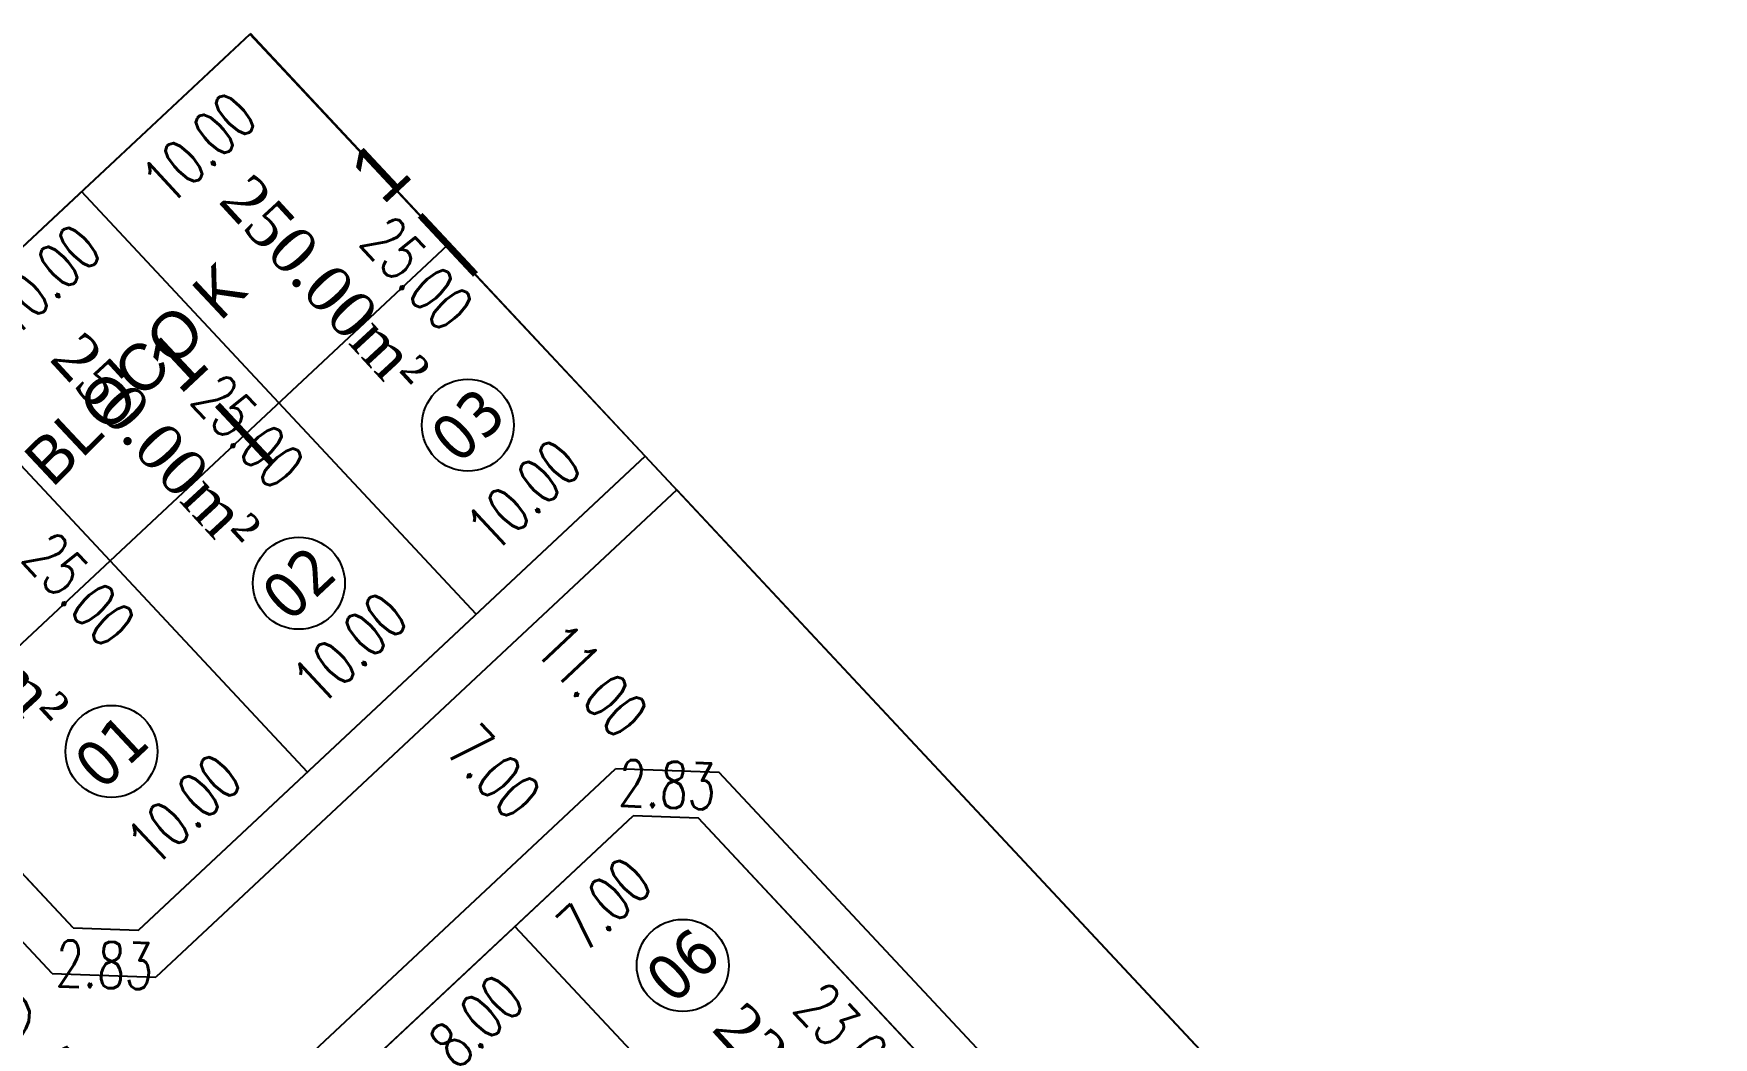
# Model space of a CAD drawing. Header units: metres. Extents: x 436314 to 439216, y 9612307 to 9615043.
# Drawn here: x 437514.5 to 437587.1, y 9614967.1 to 9615010.5 of the extents above; entities that cross this region are included whole.
import ezdxf
from ezdxf.enums import TextEntityAlignment as Align

# ---------------------------------------------------------------- set-up
doc = ezdxf.new("R2010")
doc.units = ezdxf.units.M
doc.header["$PDMODE"] = 35
doc.header["$PDSIZE"] = 0.1
doc.linetypes.add('ACAD_ISO02W100', pattern=[15, 12, -3])
for name, color, linetype in [('ADUTORA', 90, 'Continuous'), ('Auxiliar', 7, 'Continuous'), ('COTAS', 10, 'Continuous'), ('Eixo Acesso', 2, 'ACAD_ISO02W100'), ('Estacas', 7, 'Continuous'), ('Layer3', 1, 'Continuous'), ('M_FIO', 32, 'Continuous'), ('ÁREA', 7, 'Continuous')]:
    doc.layers.add(name, color=color, linetype=linetype)
doc.layers.get('0').off()
doc.styles.add('ARIAL', font='arial.ttf')
doc.styles.add('COTAS', font='romans.shx', dxfattribs={"width": 0.7})
doc.styles.add('symplex', font='simplex.shx', dxfattribs={"bigfont": 'bigfont.shx'})
doc.styles.add('tahoma', font='tahoma.ttf')
doc.styles.add('ÁREA', font='times.ttf', dxfattribs={"height": 2})
doc.dimstyles.new('C-75', dxfattribs={"dimtxt": 2, "dimasz": 0.2, "dimexe": 0, "dimexo": 0, "dimgap": 1, "dimtad": 0, "dimzin": 4, "dimdsep": 46, "dimtxsty": 'COTAS', "dimblk1": 'BOL-COT', "dimblk2": 'BOL-COT', "dimsah": 1, "dimcen": 0.1, "dimse1": 1, "dimse2": 1, "dimsd1": 1, "dimsd2": 1, "dimclrd": 8, "dimclre": 256, "dimclrt": 256, "dimaunit": 1, "dimadec": 3, "dimazin": 0, "dimtfac": 0.5, "dimtix": 1, "dimtmove": 0, "dimatfit": 3, "dimldrblk": 'BOL-COT', "dimfxl": 1, "dimtolj": 1, "dimtzin": 0, "dimarcsym": 0})

# ---------------------------------------------------------------- blocks, each defined once
blk = doc.blocks.new('Est')
at = {"const_width": 0.2}
blk.add_lwpolyline([(0, -1.19999999925494), (0, 1.200000001117586)], dxfattribs=at)
blk = doc.blocks.new('*D28')
at = {"layer": 'Defpoints', "color": 0, "transparency": 16777216}
for p in [(2853.271410377836, 1186.557853406626), (2863.27141037254, 1186.558209216553), (2853.271484806328, 1184.466048591169)]:
    blk.add_point(p, dxfattribs=at)
at = {"layer": 'Layer3', "transparency": 16777216, "insert": (2858.27148480368, 1184.466226496133), "char_height": 2, "attachment_point": 5, "rotation": 0.0020386407127337383, "style": 'COTAS'}
blk.add_mtext('\\A1;10.00', dxfattribs=at)
blk = doc.blocks.new('BOL-COT')
at = {"layer": 'COTAS'}
for p, q in [((-1.999999999999943, 8.53e-14), (2, 8.53e-14)), ((0, -2.999999999999971), (0, 3.000000000000028))]:
    blk.add_line(p, q, dxfattribs=at)
blk.add_circle((0, 0), 0.4, dxfattribs=at)
blk = doc.blocks.new('*D29')
at = {"layer": 'Defpoints', "color": 0, "transparency": 16777216}
for p in [(2844.461326863466, 1186.678368389937), (2854.461326856714, 1186.678723866451), (2844.46139065993, 1184.883693861175)]:
    blk.add_point(p, dxfattribs=at)
at = {"layer": 'Layer3', "transparency": 16777216, "insert": (2849.461390656554, 1184.883871599431), "char_height": 2, "attachment_point": 5, "rotation": 0.0020367303944953327, "style": 'COTAS'}
blk.add_mtext('\\A1;10.00', dxfattribs=at)
blk = doc.blocks.new('*D31')
at = {"layer": 'Defpoints', "color": 0, "transparency": 16777216}
for p in [(2853.272579268518, 1166.010153085324), (2863.272579262756, 1166.010508891526), (2853.27265369623, 1163.918348271731)]:
    blk.add_point(p, dxfattribs=at)
at = {"layer": 'Layer3', "transparency": 16777216, "insert": (2858.272653693349, 1163.918526174832), "char_height": 2, "attachment_point": 5, "rotation": 0.0020386193685146, "style": 'COTAS'}
blk.add_mtext('\\A1;10.00', dxfattribs=at)
blk = doc.blocks.new('*D32')
at = {"layer": 'Defpoints', "color": 0, "transparency": 16777216}
for p in [(2843.272579273291, 1166.009797610673), (2853.272579268518, 1166.010153085324), (2843.272643069422, 1164.21512307446)]:
    blk.add_point(p, dxfattribs=at)
at = {"layer": 'Layer3', "transparency": 16777216, "insert": (2848.272643067035, 1164.215300811786), "char_height": 2, "attachment_point": 5, "rotation": 0.002036719721930262, "style": 'COTAS'}
blk.add_mtext('\\A1;10.00', dxfattribs=at)
blk = doc.blocks.new('*D33')
at = {"layer": 'Defpoints', "color": 0, "transparency": 16777216}
for p in [(2833.269749499212, 1164.022964965883), (2833.269837153226, 1161.557160562235), (2843.269837106311, 1161.557516040611)]:
    blk.add_point(p, dxfattribs=at)
at = {"layer": 'Layer3', "transparency": 16777216, "insert": (2838.269749475754, 1164.023142705071), "char_height": 2, "attachment_point": 5, "rotation": 0.0020367410748469, "style": 'COTAS'}
blk.add_mtext('\\A1;10.00', dxfattribs=at)
blk = doc.blocks.new('*D48')
at = {"layer": 'Defpoints', "color": 0, "transparency": 16777216}
for p in [(2863.271410372249, 1186.558208885002), (2861.46394712102, 1161.558162791999), (2863.272299075756, 1161.558227075595)]:
    blk.add_point(p, dxfattribs=at)
at = {"layer": 'Layer3', "transparency": 16777216, "insert": (2861.463502769266, 1174.058153696703), "char_height": 2, "attachment_point": 5, "rotation": 270.0020367598896, "style": 'COTAS'}
blk.add_mtext('\\A1;25.00', dxfattribs=at)
blk = doc.blocks.new('*D49')
at = {"layer": 'Defpoints', "color": 0, "transparency": 16777216}
for p in [(2853.268948458742, 1186.558838347304), (2851.461485205126, 1161.558792258), (2853.269837162598, 1161.558856541622)]:
    blk.add_point(p, dxfattribs=at)
at = {"layer": 'Layer3', "transparency": 16777216, "insert": (2851.461040853197, 1174.058783160842), "char_height": 2, "attachment_point": 5, "rotation": 270.00203676069026, "style": 'COTAS'}
blk.add_mtext('\\A1;25.00', dxfattribs=at)
blk = doc.blocks.new('*D50')
at = {"layer": 'Defpoints', "color": 0, "transparency": 16777216}
for p in [(2843.268948527136, 1186.559467658732), (2841.461485273578, 1161.55942156939), (2843.269837231515, 1161.559485853049)]:
    blk.add_point(p, dxfattribs=at)
at = {"layer": 'Layer3', "transparency": 16777216, "insert": (2841.461040921388, 1174.059412472232), "char_height": 2, "attachment_point": 5, "rotation": 270.0020367618909, "style": 'COTAS'}
blk.add_mtext('\\A1;25.00', dxfattribs=at)
blk = doc.blocks.new('*D723')
at = {"layer": 'Defpoints', "color": 0, "transparency": 16777216}
for p in [(2845.272690159525, 1150.557589782732), (2852.272690165695, 1150.557836888689), (2852.272758098323, 1148.633446231815)]:
    blk.add_point(p, dxfattribs=at)
at = {"layer": 'Layer3', "transparency": 16777216, "insert": (2848.772758095238, 1148.633322678837), "char_height": 2, "attachment_point": 5, "rotation": 0.0020225897653519866, "style": 'COTAS'}
blk.add_mtext('\\A1;7.00', dxfattribs=at)
blk = doc.blocks.new('*D736')
at = {"layer": 'Defpoints', "color": 0, "transparency": 16777216}
for p in [(2837.272690166626, 1150.557267718348), (2845.272690161272, 1150.557551725167), (2845.272755823255, 1148.70796279456)]:
    blk.add_point(p, dxfattribs=at)
at = {"layer": 'Layer3', "transparency": 16777216, "insert": (2841.272755825933, 1148.707820791151), "char_height": 2, "attachment_point": 5, "rotation": 0.002034049011634416, "style": 'COTAS'}
blk.add_mtext('\\A1;8.00', dxfattribs=at)
blk = doc.blocks.new('*D737')
at = {"layer": 'Defpoints', "color": 0, "transparency": 16777216}
for p in [(2845.272690161271, 1150.557551725167), (2843.643103528209, 1125.557530091124), (2845.273578990623, 1125.557588059786)]:
    blk.add_point(p, dxfattribs=at)
at = {"layer": 'Layer3', "transparency": 16777216, "insert": (2843.642659113534, 1138.057511923814), "char_height": 2, "attachment_point": 5, "rotation": 270.0020370497836, "style": 'COTAS'}
blk.add_mtext('\\A1;25.00', dxfattribs=at)
blk = doc.blocks.new('*D738')
at = {"layer": 'Defpoints', "color": 0, "transparency": 16777216}
for p in [(2854.272761271766, 1148.557908017519), (2852.536903860537, 1125.557846293591), (2854.273578996154, 1125.557908038008)]:
    blk.add_point(p, dxfattribs=at)
at = {"layer": 'Layer3', "transparency": 16777216, "insert": (2852.536494998343, 1137.057846283346), "char_height": 2, "attachment_point": 5, "rotation": 270.0020370502701, "style": 'COTAS'}
blk.add_mtext('\\A1;23.00', dxfattribs=at)
blk = doc.blocks.new('*D819')
at = {"layer": 'Defpoints', "color": 0, "transparency": 16777216}
for p in [(2852.289654923103, 1150.574802849773), (2855.258264682241, 1149.526901560807), (2854.272761271766, 1148.55790801752)]:
    blk.add_point(p, dxfattribs=at)
at = {"layer": 'Layer3', "transparency": 16777216, "insert": (2854.26671150791, 1150.535348976933), "char_height": 2, "attachment_point": 5, "rotation": 314.5160272773045, "style": 'COTAS'}
blk.add_mtext('\\A1;2.83', dxfattribs=at)
blk = doc.blocks.new('*D839')
at = {"layer": 'Defpoints', "color": 0, "transparency": 16777216}
for p in [(2831.269962989575, 1163.557286465872), (2833.269837153226, 1161.557160562235), (2832.176592966531, 1160.464053973514)]:
    blk.add_point(p, dxfattribs=at)
at = {"layer": 'Layer3', "transparency": 16777216, "insert": (2831.176655884704, 1161.464116925333), "char_height": 2, "attachment_point": 5, "rotation": 314.9963940904055, "style": 'COTAS'}
blk.add_mtext('\\A1;2.83', dxfattribs=at)
blk = doc.blocks.new('*D859')
at = {"layer": 'Defpoints', "color": 0, "transparency": 16777216}
for p in [(2831.271410465264, 1186.558253106061), (2831.269962989574, 1163.557286465871), (2832.838515833742, 1163.557187755146)]:
    blk.add_point(p, dxfattribs=at)
at = {"layer": 'Layer3', "transparency": 16777216, "insert": (2832.839239571587, 1175.05767107524), "char_height": 2, "attachment_point": 5, "rotation": 89.99639431467517, "style": 'COTAS'}
blk.add_mtext('\\A1;23.00', dxfattribs=at)
blk = doc.blocks.new('*D893')
at = {"layer": 'Defpoints', "color": 0, "transparency": 16777216}
for p in [(2852.272299118539, 1161.557836054224), (2854.973258481503, 1161.557932066479), (2852.272690140609, 1150.557836911041)]:
    blk.add_point(p, dxfattribs=at)
at = {"layer": 'Layer3', "transparency": 16777216, "insert": (2854.973453992537, 1156.057932494888), "char_height": 2, "attachment_point": 5, "rotation": 270.00203671963703, "style": 'COTAS'}
blk.add_mtext('\\A1;11.00', dxfattribs=at)
blk = doc.blocks.new('*D894')
at = {"layer": 'Defpoints', "color": 0, "transparency": 16777216}
for p in [(2849.187275002444, 1159.557727892283), (2849.187275002735, 1159.557727892283), (2849.187523834199, 1152.557727227319)]:
    blk.add_point(p, dxfattribs=at)
at = {"layer": 'Layer3', "transparency": 16777216, "insert": (2849.187399418612, 1156.0577275598), "char_height": 2, "attachment_point": 5, "rotation": 270.0020367154301, "style": 'COTAS'}
blk.add_mtext('\\A1;7.00', dxfattribs=at)
blk = doc.blocks.new('atutu')
at = {"layer": 'Layer3', "color": 0}
blk.add_line((2854.272761268798, 1148.557907995167), (2852.27269016488, 1150.557836888689), dxfattribs=at)
for points in [[(2829.271410125623, 1186.552887119684), (2863.271410113399, 1186.554095730516), (2863.271365478309, 928.7582078374508), (2435.280574230909, 928.7586033831868)], [(2831.269962989575, 1163.557286465871), (2831.271410391806, 1186.557071507308)], [(2843.269837106311, 1161.55751596238), (2843.271410383774, 1186.5574979357)], [(2853.269837101363, 1161.557871437031), (2853.271410377836, 1186.557853406626)], [(2863.269837094669, 1161.558226909819), (2863.271410372249, 1186.558208885002)], [(2831.269962989575, 1163.557286465871), (2831.269962989575, 1163.557286465871), (2833.269837113295, 1161.557160606939)], [(2831.269837114285, 1161.557089537713), (2831.269837126392, 1161.557286465871)], [(2863.272299075756, 1161.558227075595), (2833.269837153226, 1161.557160564098)], [(2863.280575853214, 928.758207835588), (2863.272299075756, 1161.558227075595)], [(2806.272690184322, 1150.556201463896), (2852.272690140608, 1150.55783691104)], [(2845.272690159933, 1150.557590579945), (2845.273578991438, 1125.557590604159)], [(2854.277845375147, 1005.557908125553), (2854.272761272581, 1148.557907993305)]]:
    blk.add_lwpolyline(points, dxfattribs=at)
at = {"layer": 'Layer3', "color": 1}
blk.add_circle((2837.696236837272, 1167.996092411089), 1.990958139869911, dxfattribs=at)
at = {"layer": 'Layer3', "color": 0}
for centre in [(2848.579958593846, 1167.772825206029), (2858.582420436689, 1167.774165636259), (2849.425060515141, 1144.369338911358)]:
    blk.add_circle(centre, 1.990958139869911, dxfattribs=at)
at = {"layer": 'M_FIO'}
for p, q in [((2829.269910861704, 1162.728985203761), (2832.441364238819, 1159.557132618833)), ((2829.26991086281, 1162.728985203761), (2832.441364239925, 1159.557132618833)), ((2856.272731814033, 1149.386406226414), (2853.101046184684, 1152.557866340834)), ((2856.272731815139, 1149.386406226414), (2853.10104618579, 1152.557866340834))]:
    blk.add_line(p, q, dxfattribs=at)
for points in [[(2829.269910861704, 1162.728985203761), (2829.271410395532, 1186.55717563476)], [(2829.26991086281, 1162.728985203761), (2829.271410396638, 1186.55717563476)], [(2863.272370180954, 1159.558228580612), (2832.441364237888, 1159.557132618833)], [(2863.272370182059, 1159.558228580612), (2832.441364238994, 1159.557132618833)], [(2863.271405439324, 1159.558228547084), (2863.271405439324, 1159.558228547084), (2863.271365478309, 928.7582078374508), (2856.28057584815, 928.7582142989668)], [(2805.444191953715, 1152.556172008026), (2853.101046161692, 1152.557866365048)], [(2805.444191954821, 1152.556172008026), (2853.101046162798, 1152.557866365048)], [(2856.277874826536, 1004.729552109125), (2856.272731816595, 1149.386406222689)], [(2856.277874827642, 1004.729552109125), (2856.2727318177, 1149.386406222689)]]:
    blk.add_lwpolyline(points, dxfattribs=at)
at = {"layer": 'ADUTORA', "color": 7, "style": 'symplex'}
blk.add_text('RUA.PROJETADA L', height=3.284297485517897, rotation=270.0256716937466, dxfattribs=at).set_placement((2825.946646369144, 1173.465395015064), align=Align.MIDDLE_CENTER)
at = {"layer": 'Layer3', "color": 0, "extrusion": (-0.0006588081243978, -0.0262267346955952, 0.9996558029437244), "style": 'ÁREA'}
blk.add_text('298.00m²', height=1.999999999999999, rotation=270.9999999799873, dxfattribs=at).set_placement((2805.370211995269, 1252.531843176248, -37.38530775294087))
at = {"layer": 'Layer3', "color": 5, "char_height": 1.999999999999999, "attachment_point": 5, "rotation": 0.0020370548664193034, "style": 'tahoma'}
for s, insert in [('\\A1;01', (2837.696236837214, 1167.996092409226)), ('\\A1;02', (2848.579958593962, 1167.772825202304)), ('\\A1;03', (2858.582420436864, 1167.774165632534)), ('\\A1;06', (2849.425060515258, 1144.369338915083))]:
    blk.add_mtext(s, dxfattribs=dict(at, insert=insert))
at = {"layer": 'ÁREA', "linetype": 'Continuous', "lineweight": -2, "extrusion": (-0.0006588081243978, -0.0262267346955952, 0.9996558029437242), "style": 'ÁREA'}
blk.add_text('250.00m²', height=1.999999999999999, rotation=270.9999999799873, dxfattribs=at).set_placement((2816.678188702256, 1252.803351028196, -37.39243321589044))
at = {"layer": 'ÁREA', "linetype": 'Continuous', "lineweight": -2, "extrusion": (-0.0006588081243978, -0.0262267346955952, 0.9996558029437244), "style": 'ÁREA'}
for s, p in [('250.00m²', (2826.675050939106, 1253.053753313998, -37.39900478416535)), ('223.00m²', (2818.835420480377, 1212.150887585077, -36.32554829698991))]:
    blk.add_text(s, height=1.999999999999999, rotation=270.9999999799873, dxfattribs=at).set_placement(p)
at = {"layer": 'Layer3', "color": 0}
for p1, p2, distance, picture, middle in [((2831.271410465264, 1186.558253106061), (2831.269962989575, 1163.557286465871), 1.5685528472727748, '*D859', (2832.839239571587, 1175.05767107524)), ((2843.268948527135, 1186.559467658731), (2843.269837231515, 1161.559485853049), -1.8083519590793773, '*D50', (2841.461040921388, 1174.059412472232)), ((2854.461326856714, 1186.678723866451), (2844.461326863466, 1186.678368389937), 1.7946745298959235, '*D29', (2849.461390656554, 1184.883871599431)), ((2853.268948458741, 1186.558838347304), (2853.269837162598, 1161.558856541622), -1.8083519586146242, '*D49', (2851.461040853197, 1174.058783160842)), ((2863.27141037254, 1186.558209216553), (2853.271410377836, 1186.557853406626), 2.091804816781073, '*D28', (2858.27148480368, 1184.466226496133)), ((2863.271410372249, 1186.558208885002), (2863.272299075756, 1161.558227075595), -1.8083519558788634, '*D48', (2861.463502769266, 1174.058153696703)), ((2853.272579268518, 1166.010153085324), (2843.272579273291, 1166.009797610673), 1.794674537346947, '*D32', (2848.272643067035, 1164.215300811786)), ((2863.272579262755, 1166.010508891526), (2853.272579268518, 1166.010153085324), 2.0918048149170363, '*D31', (2858.272653693349, 1163.918526174832)), ((2843.269837106311, 1161.557516040611), (2833.269837153226, 1161.557160562235), -2.4658044052059633, '*D33', (2838.269749475754, 1164.023142705071)), ((2831.269962989575, 1163.557286465871), (2833.269837153226, 1161.557160562235), -1.5459834624106572, '*D839', (2831.176655884704, 1161.464116925333)), ((2852.289654923103, 1150.574802849773), (2854.272761271766, 1148.557908017519), 1.38208735577468, '*D819', (2854.26671150791, 1150.535348976933)), ((2837.272690166626, 1150.557267718348), (2845.272690161272, 1150.557551725167), -1.8495889317725978, '*D736', (2841.272755825933, 1148.707820791151)), ((2845.272690161272, 1150.557551725167), (2845.273578990624, 1125.557588059786), -1.6304754634457206, '*D737', (2843.642659113534, 1138.057511923814)), ((2845.272690159525, 1150.557589782733), (2852.272690165695, 1150.557836888689), -1.9243906580730787, '*D723', (2848.772758095238, 1148.633322678837)), ((2854.272761271766, 1148.557908017519), (2854.273578996154, 1125.557908038008), -1.7366751367142856, '*D738', (2852.536494998343, 1137.057846283346))]:
    dim = blk.add_aligned_dim(p1=p1, p2=p2, distance=distance, dimstyle='C-75', dxfattribs=at)
    dim.commit()
    dim.dimension.update_dxf_attribs({"geometry": picture, "text_midpoint": middle})
for p1, p2, distance, picture, middle in [((2852.272690140608, 1150.55783691104), (2852.272299118538, 1161.557836054224), -2.7009593646715184, '*D893', (2854.973453992537, 1156.057932494888)), ((2849.187523834198, 1152.557727227318), (2849.187275002443, 1159.557727892283), -2.919477990756721e-10, '*D894', (2849.187399418612, 1156.0577275598))]:
    dim = blk.add_aligned_dim(p1=p1, p2=p2, distance=distance, dimstyle='C-75', override={"dimfxl": 1.25}, dxfattribs=at)
    dim.commit()
    dim.dimension.update_dxf_attribs({"geometry": picture, "text_midpoint": middle})

msp = doc.modelspace()

# ---------------------------------------------------------------- linework, layer by layer
at = {"layer": 'Auxiliar', "color": 2, "linetype": 'Continuous', "lineweight": -3}
for p, q in [((437500.5096892528, 9614988.60861458), (437523.8659756379, 9615010.440387089)), ((437540.958736023, 9614992.196600404), (437523.8659756379, 9615010.440387089)), ((437519.0443694807, 9614971.708542012), (437540.958736023, 9614992.196600404)), ((437516.2175504761, 9614971.80390773), (437500.5096892528, 9614988.60861458)), ((437506.8350932411, 9614945.235300103), (437540.4379290183, 9614976.649458567)), ((437543.2630880852, 9614976.554427419), (437540.4379290183, 9614976.649458567)), ((437640.9228295655, 9614872.095943393), (437543.2630880852, 9614976.554427419)), ((437516.2175504761, 9614971.80390773), (437519.0443694807, 9614971.708542012))]:
    msp.add_line(p, q, dxfattribs=at)
at = {"layer": 'Eixo Acesso', "color": 2, "linetype": 'Continuous', "lineweight": -3, "ltscale": 3}
msp.add_line((437509.0484203555, 9614979.473642543), (437532.4247349497, 9615001.330117503), dxfattribs=at)

# ---------------------------------------------------------------- block references
at = {"rotation": 43.07140519794264}
msp.add_blockref('atutu', (436242.5698856535, 9612188.321055599), dxfattribs=at)
at = {"layer": 'Estacas', "color": 7, "linetype": 'Continuous', "lineweight": -3, "xscale": 1.458333333106969, "yscale": 1.458333333106969, "zscale": 1.458333333106969, "rotation": 43.0755631317349}
for p in [(437532.4247349497, 9615001.330117503), (437523.657492937, 9614993.132888434)]:
    msp.add_blockref('Est', p, dxfattribs=at)

# ---------------------------------------------------------------- texts
at = {"layer": 'ADUTORA', "color": 7, "extrusion": (0.2523981432401358, 0.1002419811213371, 0.9624171250085908), "style": 'ARIAL'}
msp.add_text('BLOCO K', height=2, rotation=292.2865637495469, dxfattribs=at).set_placement((8774532.358766982, -3807001.49087886, 1074145.774053794))
at = {"layer": 'Estacas', "color": 7, "linetype": 'Continuous', "lineweight": -3, "char_height": 2.399999999999999, "attachment_point": 8, "rotation": 43.075563131734896, "style": 'ARIAL'}
for insert in [(437530.2734037219, 9615003.631046435), (437521.5061617089, 9614995.433817366)]:
    msp.add_mtext('{\\C256;1}', dxfattribs=dict(at, insert=insert))

doc.saveas('drawing.dxf')
